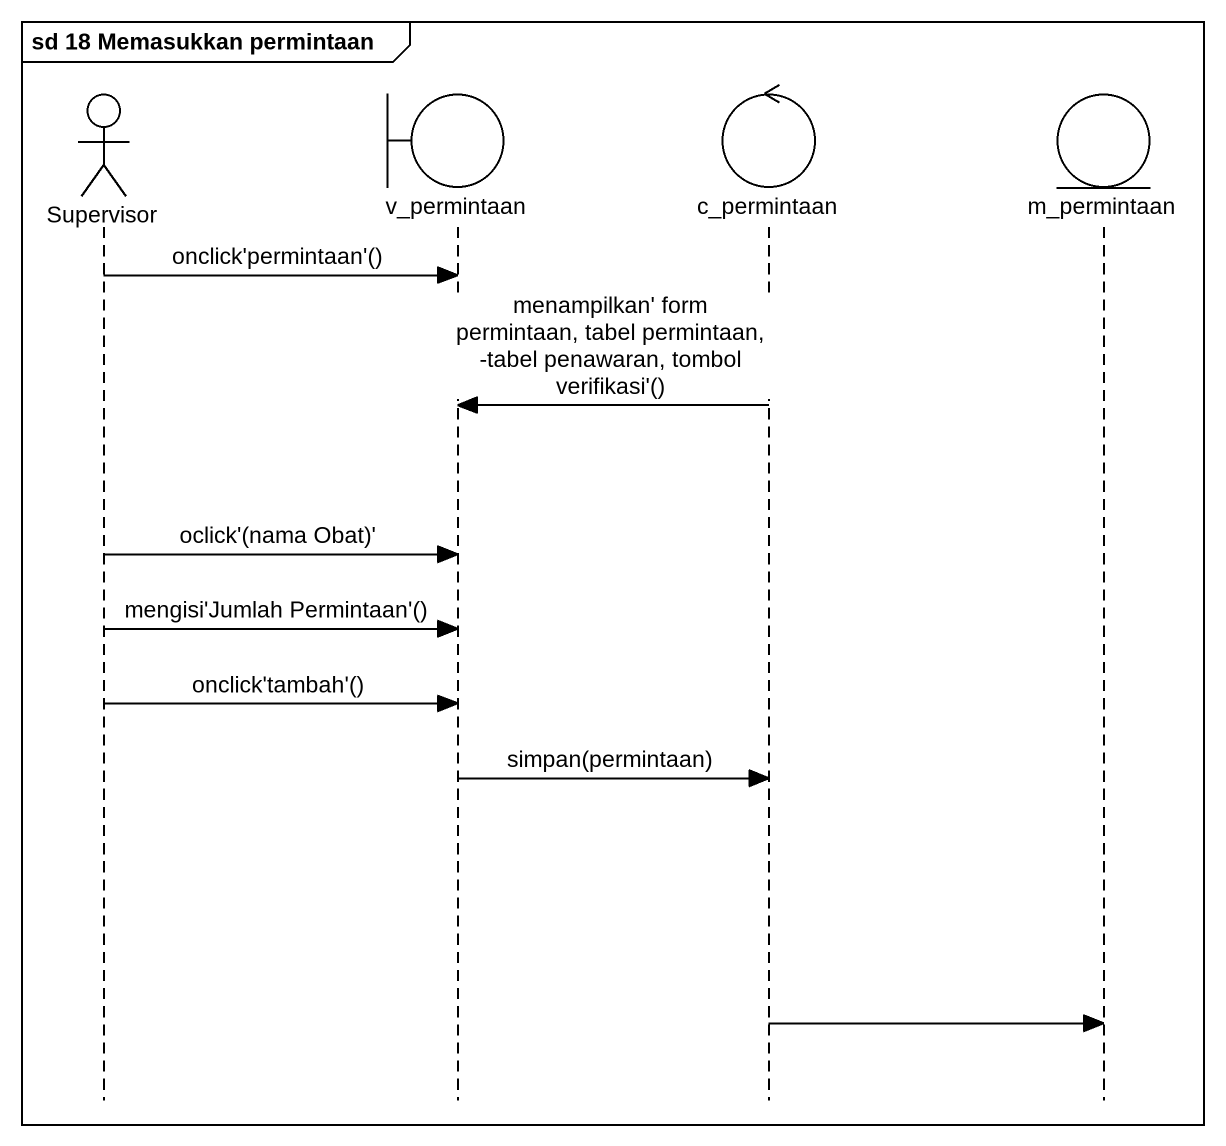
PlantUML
@startuml
mainframe sd 18 Memasukkan permintaan
hide footbox
actor Supervisor
boundary v_permintaan
control c_permintaan
entity m_permintaan

Supervisor -> v_permintaan : onclick'permintaan'()
c_permintaan -> v_permintaan : menampilkan' form permintaan, tabel permintaan, -tabel penawaran, tombol verifikasi'()
Supervisor -> v_permintaan : oclick'(nama Obat)'
Supervisor -> v_permintaan : mengisi'Jumlah Permintaan'()
Supervisor -> v_permintaan : onclick'tambah'()
v_permintaan -> c_permintaan : simpan(permintaan)
c_permintaan -> m_permintaan
@enduml
